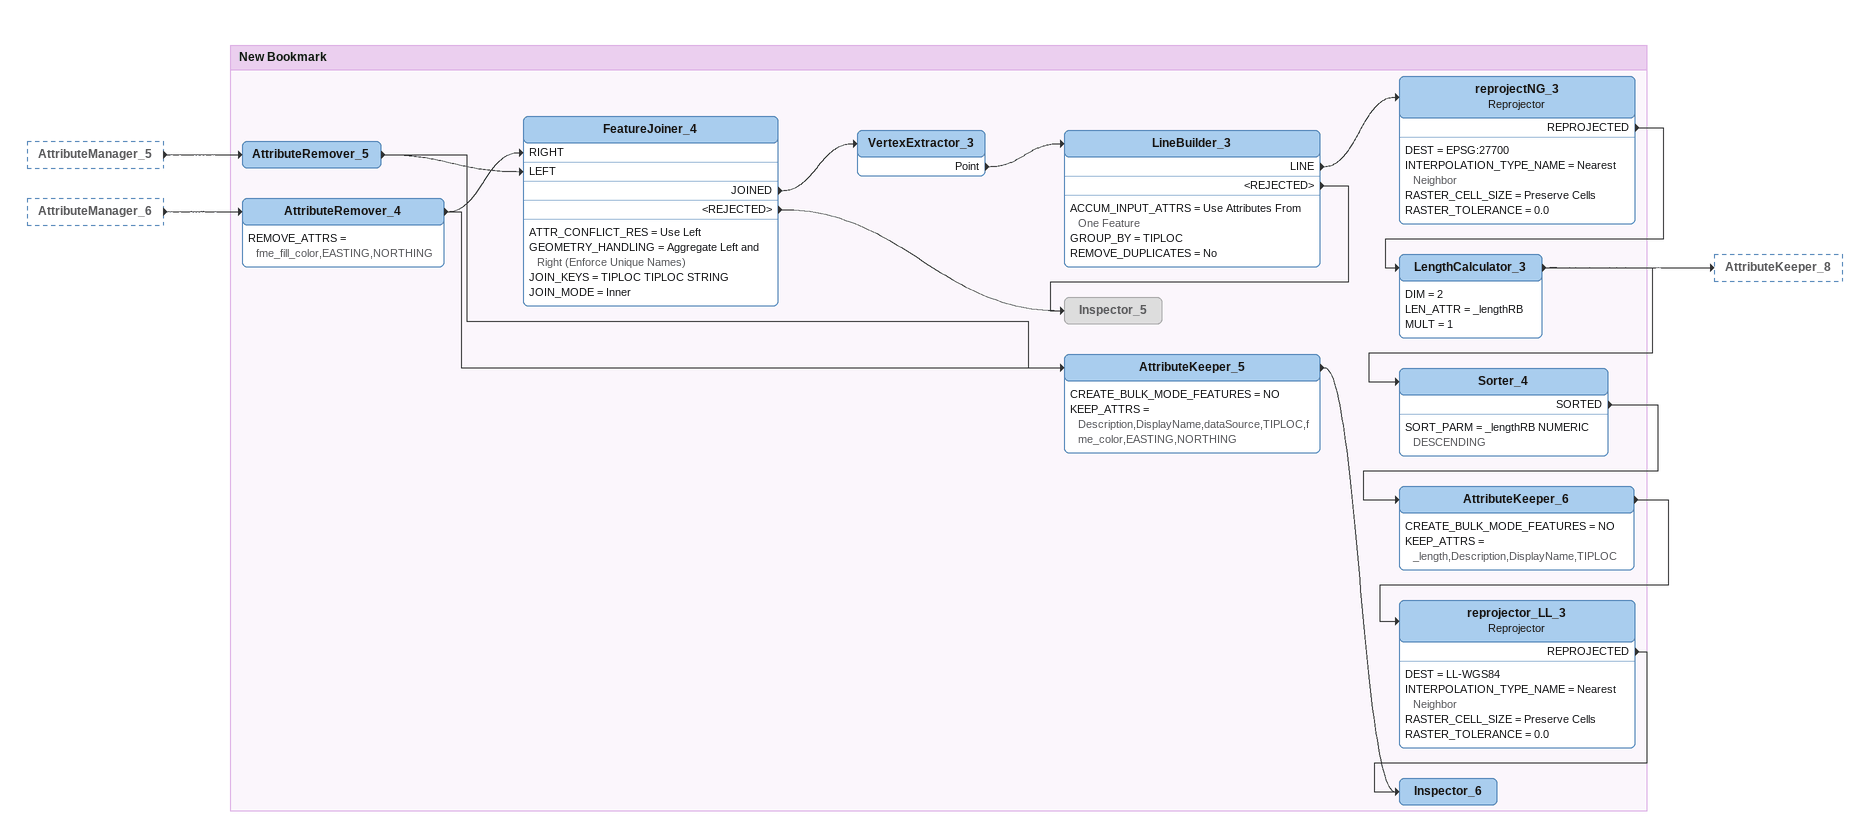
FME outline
AttributeManager_5 [outside]
    -> AttributeRemover_5
AttributeManager_6 [outside]
    -> AttributeRemover_4

Bookmark: New Bookmark
AttributeRemover_5
    -> AttributeKeeper_5
    -> FeatureJoiner_4 [LEFT]
AttributeRemover_4
    REMOVE_ATTRS = fme_fill_color,EASTING,NORTHING
    -> AttributeKeeper_5
    -> FeatureJoiner_4 [RIGHT]
FeatureJoiner_4
    ATTR_CONFLICT_RES = Use Left
    GEOMETRY_HANDLING = Aggregate Left and Right (Enforce Unique Names)
    JOIN_KEYS = TIPLOC TIPLOC STRING
    JOIN_MODE = Inner
    JOINED -> VertexExtractor_3
    <REJECTED> -> Inspector_5
VertexExtractor_3
    Point -> LineBuilder_3
LineBuilder_3
    ACCUM_INPUT_ATTRS = Use Attributes From One Feature
    GROUP_BY = TIPLOC
    REMOVE_DUPLICATES = No
    LINE -> reprojectNG_3
    <REJECTED> -> Inspector_5
reprojectNG_3: Reprojector
    DEST = EPSG:27700
    INTERPOLATION_TYPE_NAME = Nearest Neighbor
    RASTER_CELL_SIZE = Preserve Cells
    RASTER_TOLERANCE = 0.0
    REPROJECTED -> LengthCalculator_3
LengthCalculator_3
    DIM = 2
    LEN_ATTR = _lengthRB
    MULT = 1
    -> Sorter_4
    -> AttributeKeeper_8
Sorter_4
    SORT_PARM = _lengthRB NUMERIC DESCENDING
    SORTED -> AttributeKeeper_6
AttributeKeeper_6
    CREATE_BULK_MODE_FEATURES = NO
    KEEP_ATTRS = _length,Description,DisplayName,TIPLOC
    -> reprojector_LL_3
reprojector_LL_3: Reprojector
    DEST = LL-WGS84
    INTERPOLATION_TYPE_NAME = Nearest Neighbor
    RASTER_CELL_SIZE = Preserve Cells
    RASTER_TOLERANCE = 0.0
    REPROJECTED -> Inspector_6
Inspector_5 [off]
AttributeKeeper_5
    CREATE_BULK_MODE_FEATURES = NO
    KEEP_ATTRS = Description,DisplayName,dataSource,TIPLOC,fme_color,EASTING,NORTHING
    -> Inspector_6
Inspector_6
